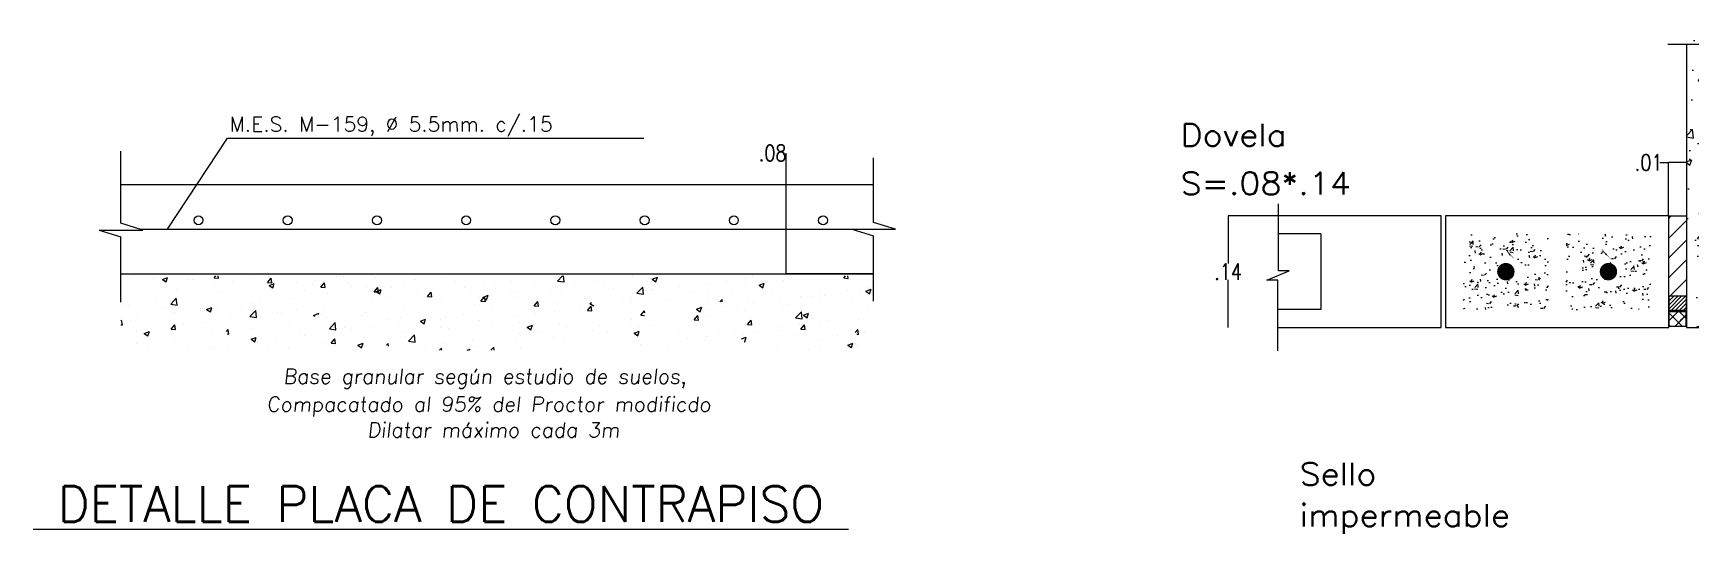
# Model space of a CAD drawing. Header units: metres. Extents: x -3 to 176, y -9 to 24.
# Drawn here: x 148.84 to 159.12, y 1.22 to 4.33 of the extents above; entities that cross this region are included whole.
import ezdxf

# ---------------------------------------------------------------- set-up
doc = ezdxf.new("R2010")
doc.units = ezdxf.units.M
doc.layers.add('PLACA_DIBUJOS', color=7, linetype='Continuous', lineweight=5)
doc.styles.add('ROMANS', font='romans')
doc.styles.get("Standard").update_dxf_attribs({"font": 'arial.ttf'})
doc.styles.add('TEXTOACOTADO', font='romans.shx', dxfattribs={"width": 0.8, "height": 0.1})
doc.dimstyles.get("Standard").update_dxf_attribs({"dimscale": 0.001, "dimtxt": 0.18, "dimasz": 0.18, "dimexe": 0.18, "dimexo": 0.0625, "dimgap": 0.09, "dimtad": 0, "dimtih": 1, "dimtoh": 1, "dimdec": 4, "dimzin": 0, "dimdsep": 46, "dimtxsty": 'Standard', "dimcen": 0.09, "dimadec": 0, "dimazin": 0, "dimtfac": 1, "dimtdec": 4, "dimtofl": 0, "dimtmove": 0, "dimatfit": 3, "dimfxl": 1, "dimtolj": 1, "dimtzin": 0, "dimarcsym": 0})
pattern_1 = [(50, (-5522.01126, 1598.09772), (0.1679322612, -0.014692162), [0.017559708, -0.193156787]), (355, (-5522.01126, 1598.09772), (-0.03248576, 0.1761101756), [0.0140477663, -0.1545254297]), (100.451, (-5521.99727, 1598.0965), (0.135447108, 0.161417212), [0.0149234473, -0.1641579204]), (46.1842, (-5522.01126, 1598.14454), (0.249872377, -0.038753333), [0.026339562, -0.289735181]), (96.6356, (-5521.99044, 1598.14131), (0.218831969, 0.228069317), [0.022385171, -0.246236881]), (351.184, (-5522.01126, 1598.14454), (0.218832312, 0.228068914), [0.02107165, -0.231788145]), (21, (-5521.98785, 1598.13284), (0.1397539636, -0.0942652302), [0.017559708, -0.193156787]), (326, (-5521.98785, 1598.13284), (0.0569672214, 0.1697788393), [0.0140477663, -0.1545254297]), (71.4514, (-5521.9762, 1598.12498), (0.1967208, 0.075513987), [0.0149234473, -0.1641579204]), (37.5, (-5522.01126, 1598.097716), (0.0028469801, 0.07794025124), [0, -0.1526523942, 0, -0.1568667241, 0, -0.1551107533]), (7.5, (-5522.01126, 1598.09772), (0.0615923232, 0.0923433928), [0, -0.0894374457, 0, -0.1491404526, 0, -0.0591176833]), (327.5, (-5522.06347, 1598.097716), (0.1249832676, -0.0052805812), [0, -0.0585323597, 0, -0.1826209624, 0, -0.2423239694]), (317.5, (-5522.08689, 1598.09772), (0.1365409533, 0.0234373625), [0, -0.0760920677, 0, -0.1212790494, 0, -0.1720851377])]

# ---------------------------------------------------------------- blocks, each defined once
blk = doc.blocks.new('*X31')
at = {"color": 0}
for p, q in [((2.193, 6.045), (2.193, 6.045)), ((2.356, 6.049), (2.356, 6.049)), ((2.417, 6.037), (2.452, 6.051)), ((2.417, 6.037), (2.442, 6.021)), ((2.442, 6.021), (2.452, 6.051)), ((2.596, 6.039), (2.596, 6.039)), ((2.623, 6.037), (2.623, 6.037)), ((2.766, 6.048), (2.776, 6.061)), ((2.766, 6.048), (2.795, 6.046)), ((2.795, 6.046), (2.793, 6.061)), ((2.89, 6.026), (2.89, 6.026)), ((3.026, 6.043), (3.026, 6.043)), ((3.124, 6.017), (3.148, 6.046)), ((3.154, 6.015), (3.148, 6.046)), ((3.447, 6.03), (3.447, 6.03)), ((3.585, 6.059), (3.585, 6.059)), ((3.637, 6.055), (3.637, 6.055)), ((3.852, 6.048), (3.852, 6.048)), ((4.119, 6.037), (4.119, 6.037)), ((4.298, 6.048), (4.298, 6.048)), ((4.386, 6.026), (4.386, 6.026)), ((4.766, 6.024), (4.766, 6.024)), ((5.074, 6.027), (5.107, 6.061)), ((5.074, 6.027), (5.119, 6.021)), ((5.119, 6.021), (5.114, 6.061)), ((5.321, 6.024), (5.321, 6.024)), ((5.577, 6.059), (5.577, 6.059)), ((5.711, 6.039), (5.746, 6.052)), ((5.711, 6.039), (5.736, 6.022)), ((5.736, 6.022), (5.746, 6.052)), ((6.211, 6.034), (6.211, 6.034)), ((6.336, 6.051), (6.336, 6.051)), ((6.385, 6.057), (6.385, 6.057)), ((6.593, 6.029), (6.593, 6.029)), ((7, 6.048), (7.011, 6.061)), ((7, 6.048), (7.03, 6.045)), ((7.03, 6.045), (7.027, 6.061)), ((2.473, 5.871), (2.511, 5.912)), ((2.517, 5.865), (2.511, 5.912)), ((2.514, 5.973), (2.514, 5.973)), ((2.766, 6.005), (2.766, 6.005)), ((2.817, 5.947), (2.817, 5.947)), ((3.078, 5.914), (3.078, 5.914)), ((3.124, 6.017), (3.154, 6.015)), ((3.135, 5.997), (3.17, 6.011)), ((3.135, 5.997), (3.16, 5.981)), ((3.157, 6.015), (3.157, 6.015)), ((3.16, 5.981), (3.17, 6.011)), ((3.276, 5.912), (3.276, 5.912)), ((3.322, 6.014), (3.322, 6.014)), ((3.37, 5.964), (3.37, 5.964)), ((3.424, 6.004), (3.424, 6.004)), ((3.483, 5.986), (3.507, 6.014)), ((3.483, 5.986), (3.513, 5.983)), ((3.513, 5.983), (3.507, 6.014)), ((3.529, 5.944), (3.529, 5.944)), ((3.662, 6.014), (3.662, 6.014)), ((3.691, 5.992), (3.691, 5.992)), ((3.789, 5.981), (3.789, 5.981)), ((3.841, 5.954), (3.866, 5.983)), ((3.841, 5.954), (3.871, 5.952)), ((3.854, 5.957), (3.889, 5.971)), ((3.854, 5.957), (3.879, 5.941)), ((3.871, 5.952), (3.866, 5.983)), ((3.879, 5.941), (3.889, 5.971)), ((3.946, 5.916), (3.946, 5.916)), ((3.958, 5.981), (3.958, 5.981)), ((4.045, 6.016), (4.045, 6.016)), ((4.135, 5.941), (4.135, 5.941)), ((4.2, 5.923), (4.224, 5.952)), ((4.2, 5.923), (4.23, 5.92)), ((4.224, 5.97), (4.224, 5.97)), ((4.23, 5.92), (4.224, 5.952)), ((4.451, 5.983), (4.451, 5.983)), ((4.491, 5.958), (4.491, 5.958)), ((4.552, 5.919), (4.552, 5.919)), ((4.559, 5.892), (4.583, 5.92)), ((4.572, 5.917), (4.607, 5.931)), ((4.572, 5.917), (4.597, 5.901)), ((4.576, 5.999), (4.576, 5.999)), ((4.589, 5.889), (4.583, 5.92)), ((4.597, 5.901), (4.607, 5.931)), ((4.653, 6.014), (4.653, 6.014)), ((4.758, 5.947), (4.758, 5.947)), ((4.807, 5.916), (4.807, 5.916)), ((4.808, 5.955), (4.808, 5.955)), ((4.92, 6.003), (4.92, 6.003)), ((5.025, 5.936), (5.025, 5.936)), ((5.061, 5.987), (5.061, 5.987)), ((5.099, 5.966), (5.099, 5.966)), ((5.187, 5.992), (5.187, 5.992)), ((5.264, 5.91), (5.264, 5.91)), ((5.292, 5.925), (5.292, 5.925)), ((5.391, 6.016), (5.391, 6.016)), ((5.454, 5.98), (5.454, 5.98)), ((5.559, 5.913), (5.559, 5.913)), ((5.58, 5.951), (5.58, 5.951)), ((5.608, 5.945), (5.647, 5.985)), ((5.608, 5.945), (5.652, 5.938)), ((5.652, 5.938), (5.647, 5.985)), ((5.705, 5.968), (5.705, 5.968)), ((5.72, 5.969), (5.72, 5.969)), ((5.895, 5.993), (5.895, 5.993)), ((5.987, 5.958), (5.987, 5.958)), ((6.083, 5.962), (6.083, 5.962)), ((6.094, 6.006), (6.094, 6.006)), ((6.254, 5.947), (6.254, 5.947)), ((6.34, 5.997), (6.34, 5.997)), ((6.43, 5.999), (6.465, 6.012)), ((6.43, 5.999), (6.454, 5.982)), ((6.454, 5.982), (6.465, 6.012)), ((6.521, 5.935), (6.521, 5.935)), ((6.709, 5.92), (6.709, 5.92)), ((6.788, 5.924), (6.788, 5.924)), ((6.835, 5.937), (6.835, 5.937)), ((6.868, 5.932), (6.868, 5.932)), ((7.024, 5.962), (7.024, 5.962)), ((7.055, 5.913), (7.055, 5.913)), ((7.103, 5.936), (7.103, 5.936)), ((7.148, 5.958), (7.183, 5.972)), ((7.148, 5.958), (7.173, 5.942)), ((7.159, 5.982), (7.159, 5.982)), ((7.173, 5.942), (7.183, 5.972)), ((2.151, 5.862), (2.151, 5.862)), ((2.187, 5.864), (2.187, 5.864)), ((2.376, 5.889), (2.376, 5.889)), ((2.418, 5.85), (2.418, 5.85)), ((2.473, 5.871), (2.517, 5.865)), ((2.495, 5.814), (2.495, 5.814)), ((2.508, 5.807), (2.508, 5.807)), ((2.685, 5.839), (2.685, 5.839)), ((2.715, 5.836), (2.75, 5.85)), ((2.715, 5.836), (2.74, 5.819)), ((2.74, 5.819), (2.75, 5.85)), ((2.76, 5.839), (2.76, 5.839)), ((2.787, 5.864), (2.787, 5.864)), ((2.952, 5.828), (2.952, 5.828)), ((3.006, 5.789), (3.045, 5.829)), ((3.02, 5.876), (3.02, 5.876)), ((3.051, 5.782), (3.045, 5.829)), ((3.191, 5.817), (3.191, 5.817)), ((3.219, 5.817), (3.219, 5.817)), ((3.316, 5.833), (3.316, 5.833)), ((3.434, 5.796), (3.469, 5.81)), ((3.466, 5.801), (3.469, 5.81)), ((3.486, 5.805), (3.486, 5.805)), ((3.505, 5.858), (3.505, 5.858)), ((3.783, 5.815), (3.783, 5.815)), ((3.821, 5.9), (3.821, 5.9)), ((4.039, 5.85), (4.039, 5.85)), ((4.224, 5.816), (4.224, 5.816)), ((4.292, 5.882), (4.292, 5.882)), ((4.445, 5.802), (4.445, 5.802)), ((4.516, 5.866), (4.516, 5.866)), ((4.559, 5.892), (4.589, 5.889)), ((4.634, 5.827), (4.634, 5.827)), ((4.917, 5.86), (4.941, 5.889)), ((4.917, 5.86), (4.947, 5.858)), ((4.927, 5.806), (4.927, 5.806)), ((4.947, 5.858), (4.941, 5.889)), ((4.95, 5.868), (4.95, 5.868)), ((5.055, 5.82), (5.055, 5.82)), ((5.075, 5.885), (5.075, 5.885)), ((5.219, 5.856), (5.219, 5.856)), ((5.276, 5.829), (5.3, 5.858)), ((5.276, 5.829), (5.306, 5.826)), ((5.291, 5.877), (5.304, 5.882)), ((5.291, 5.877), (5.316, 5.861)), ((5.306, 5.826), (5.3, 5.858)), ((5.315, 5.858), (5.315, 5.858)), ((5.316, 5.861), (5.318, 5.868)), ((5.51, 5.906), (5.51, 5.906)), ((5.571, 5.893), (5.571, 5.893)), ((5.635, 5.797), (5.659, 5.826)), ((5.635, 5.797), (5.659, 5.795)), ((5.661, 5.812), (5.659, 5.826)), ((5.826, 5.902), (5.826, 5.902)), ((6.009, 5.837), (6.044, 5.851)), ((6.009, 5.837), (6.034, 5.82)), ((6.034, 5.82), (6.044, 5.851)), ((6.079, 5.837), (6.079, 5.837)), ((6.093, 5.891), (6.093, 5.891)), ((6.166, 5.887), (6.181, 5.903)), ((6.182, 5.887), (6.181, 5.903)), ((6.204, 5.854), (6.204, 5.854)), ((6.285, 5.832), (6.285, 5.832)), ((6.334, 5.831), (6.334, 5.831)), ((6.36, 5.88), (6.36, 5.88)), ((6.394, 5.879), (6.394, 5.879)), ((6.576, 5.882), (6.576, 5.882)), ((6.587, 5.863), (6.587, 5.863)), ((6.627, 5.868), (6.627, 5.868)), ((6.675, 5.779), (6.714, 5.82)), ((6.72, 5.772), (6.714, 5.82)), ((6.728, 5.797), (6.763, 5.811)), ((6.728, 5.797), (6.753, 5.78)), ((6.753, 5.78), (6.763, 5.811)), ((6.846, 5.901), (6.846, 5.901)), ((7.16, 5.846), (7.16, 5.846)), ((2.138, 5.76), (2.142, 5.764)), ((2.138, 5.733), (2.148, 5.733)), ((2.148, 5.733), (2.142, 5.764)), ((2.204, 5.764), (2.204, 5.764)), ((2.244, 5.692), (2.244, 5.692)), ((2.251, 5.772), (2.251, 5.772)), ((2.295, 5.675), (2.33, 5.688)), ((2.32, 5.658), (2.33, 5.688)), ((2.476, 5.704), (2.5, 5.733)), ((2.476, 5.704), (2.506, 5.701)), ((2.506, 5.701), (2.5, 5.733)), ((2.56, 5.734), (2.56, 5.734)), ((2.685, 5.75), (2.685, 5.75)), ((2.848, 5.688), (2.859, 5.701)), ((2.865, 5.67), (2.859, 5.701)), ((2.875, 5.775), (2.875, 5.775)), ((3.006, 5.789), (3.051, 5.782)), ((3.014, 5.71), (3.014, 5.71)), ((3.27, 5.745), (3.27, 5.745)), ((3.434, 5.796), (3.442, 5.79)), ((3.523, 5.777), (3.523, 5.777)), ((3.54, 5.706), (3.579, 5.747)), ((3.54, 5.706), (3.584, 5.699)), ((3.584, 5.699), (3.579, 5.747)), ((3.641, 5.716), (3.641, 5.716)), ((3.689, 5.702), (3.689, 5.702)), ((3.753, 5.794), (3.753, 5.794)), ((3.815, 5.719), (3.815, 5.719)), ((3.933, 5.766), (3.933, 5.766)), ((4.004, 5.744), (4.004, 5.744)), ((4.02, 5.783), (4.02, 5.783)), ((4.152, 5.756), (4.187, 5.77)), ((4.152, 5.756), (4.177, 5.739)), ((4.177, 5.739), (4.187, 5.77)), ((4.286, 5.771), (4.286, 5.771)), ((4.286, 5.715), (4.286, 5.715)), ((4.32, 5.785), (4.32, 5.785)), ((4.344, 5.706), (4.344, 5.706)), ((4.546, 5.753), (4.546, 5.753)), ((4.553, 5.76), (4.553, 5.76)), ((4.636, 5.756), (4.636, 5.756)), ((4.802, 5.788), (4.802, 5.788)), ((4.82, 5.749), (4.82, 5.749)), ((4.871, 5.716), (4.906, 5.729)), ((4.871, 5.716), (4.896, 5.699)), ((4.896, 5.699), (4.906, 5.729)), ((4.944, 5.688), (4.944, 5.688)), ((5.087, 5.738), (5.087, 5.738)), ((5.133, 5.713), (5.133, 5.713)), ((5.308, 5.691), (5.308, 5.691)), ((5.354, 5.726), (5.354, 5.726)), ((5.565, 5.726), (5.565, 5.726)), ((5.574, 5.771), (5.574, 5.771)), ((5.589, 5.676), (5.624, 5.689)), ((5.614, 5.659), (5.624, 5.689)), ((5.621, 5.715), (5.621, 5.715)), ((5.701, 5.731), (5.701, 5.731)), ((5.888, 5.704), (5.888, 5.704)), ((5.993, 5.766), (6.017, 5.795)), ((5.993, 5.781), (5.993, 5.781)), ((5.993, 5.766), (6.023, 5.763)), ((6.023, 5.763), (6.017, 5.795)), ((6.077, 5.796), (6.077, 5.796)), ((6.155, 5.693), (6.155, 5.693)), ((6.352, 5.735), (6.376, 5.763)), ((6.352, 5.735), (6.382, 5.732)), ((6.382, 5.732), (6.376, 5.763)), ((6.578, 5.723), (6.578, 5.723)), ((6.581, 5.697), (6.581, 5.697)), ((6.675, 5.779), (6.72, 5.772)), ((6.703, 5.739), (6.703, 5.739)), ((6.71, 5.703), (6.735, 5.732)), ((6.71, 5.703), (6.74, 5.701)), ((6.74, 5.701), (6.735, 5.732)), ((6.84, 5.734), (6.84, 5.734)), ((6.892, 5.764), (6.892, 5.764)), ((7.075, 5.68), (7.093, 5.701)), ((7.099, 5.669), (7.093, 5.701)), ((7.097, 5.769), (7.097, 5.769)), ((2.245, 5.605), (2.245, 5.605)), ((2.295, 5.675), (2.32, 5.658)), ((2.321, 5.595), (2.321, 5.595)), ((2.501, 5.64), (2.501, 5.64)), ((2.588, 5.584), (2.588, 5.584)), ((2.743, 5.578), (2.743, 5.578)), ((2.754, 5.672), (2.754, 5.672)), ((2.853, 5.671), (2.865, 5.67)), ((3.014, 5.635), (3.049, 5.648)), ((3.014, 5.635), (3.038, 5.618)), ((3.038, 5.618), (3.049, 5.648)), ((3.058, 5.616), (3.058, 5.616)), ((3.059, 5.62), (3.059, 5.62)), ((3.184, 5.636), (3.184, 5.636)), ((3.264, 5.579), (3.264, 5.579)), ((3.349, 5.666), (3.349, 5.666)), ((3.374, 5.661), (3.374, 5.661)), ((3.517, 5.611), (3.517, 5.611)), ((3.552, 5.61), (3.576, 5.638)), ((3.552, 5.61), (3.582, 5.607)), ((3.582, 5.607), (3.576, 5.638)), ((3.732, 5.595), (3.767, 5.608)), ((3.732, 5.595), (3.757, 5.578)), ((3.757, 5.578), (3.767, 5.608)), ((3.761, 5.606), (3.761, 5.606)), ((3.777, 5.648), (3.777, 5.648)), ((3.924, 5.595), (3.935, 5.607)), ((3.938, 5.588), (3.935, 5.607)), ((4.033, 5.683), (4.033, 5.683)), ((4.052, 5.656), (4.052, 5.656)), ((4.073, 5.623), (4.112, 5.664)), ((4.073, 5.623), (4.118, 5.616)), ((4.118, 5.616), (4.112, 5.664)), ((4.188, 5.588), (4.188, 5.588)), ((4.281, 5.561), (4.294, 5.576)), ((4.296, 5.561), (4.294, 5.576)), ((4.313, 5.605), (4.313, 5.605)), ((4.503, 5.63), (4.503, 5.63)), ((4.539, 5.586), (4.539, 5.586)), ((4.627, 5.561), (4.646, 5.581)), ((4.648, 5.561), (4.646, 5.581)), ((4.796, 5.622), (4.796, 5.622)), ((4.818, 5.671), (4.818, 5.671)), ((4.827, 5.581), (4.827, 5.581)), ((5.049, 5.654), (5.049, 5.654)), ((5.118, 5.631), (5.118, 5.631)), ((5.41, 5.681), (5.41, 5.681)), ((5.589, 5.676), (5.614, 5.659)), ((5.632, 5.598), (5.632, 5.598)), ((5.812, 5.592), (5.812, 5.592)), ((5.948, 5.64), (5.948, 5.64)), ((6.071, 5.629), (6.071, 5.629)), ((6.073, 5.656), (6.073, 5.656)), ((6.262, 5.681), (6.262, 5.681)), ((6.312, 5.638), (6.343, 5.649)), ((6.328, 5.665), (6.328, 5.665)), ((6.33, 5.621), (6.333, 5.619)), ((6.333, 5.619), (6.343, 5.649)), ((6.422, 5.681), (6.422, 5.681)), ((6.555, 5.583), (6.555, 5.583)), ((6.689, 5.67), (6.689, 5.67)), ((6.847, 5.633), (6.847, 5.633)), ((6.956, 5.659), (6.956, 5.659)), ((7.026, 5.596), (7.061, 5.609)), ((7.026, 5.596), (7.051, 5.579)), ((7.051, 5.579), (7.061, 5.609)), ((7.077, 5.609), (7.077, 5.609)), ((7.087, 5.67), (7.099, 5.669)), ((7.091, 5.603), (7.091, 5.603)), ((7.139, 5.683), (7.139, 5.683)), ((2.766, 5.566), (2.766, 5.566)), ((2.855, 5.572), (2.855, 5.572)), ((3.121, 5.561), (3.121, 5.561)), ((4.467, 5.561), (4.486, 5.568)), ((4.483, 5.561), (4.486, 5.568)), ((6.761, 5.567), (6.761, 5.567)), ((6.834, 5.568), (6.834, 5.568))]:
    blk.add_line(p, q, dxfattribs=at)
blk = doc.blocks.new('_Oblique')
at = {"color": 0, "linetype": 'ByBlock', "lineweight": -2}
blk.add_line((-0.5, -0.5), (0.5, 0.5), dxfattribs=at)
blk = doc.blocks.new('*D32')
at = {"layer": 'Defpoints', "color": 0, "transparency": 16777216}
for p in [(153.509, 3.391), (153.509, 2.838), (154.053, 2.838)]:
    blk.add_point(p, dxfattribs=at)
at = {"layer": 'PLACA_DIBUJOS', "color": 3, "lineweight": -2, "transparency": 16777216}
for p, q in [((153.509, 3.587), (153.509, 3.587)), ((153.509, 3.587), (153.509, 3.391)), ((153.509, 3.391), (153.509, 2.838)), ((154.053, 2.838), (153.509, 2.838))]:
    blk.add_line(p, q, dxfattribs=at)
at = {"layer": 'PLACA_DIBUJOS', "color": 3, "lineweight": -2, "transparency": 16777216, "xscale": 6e-05, "yscale": 6e-05, "zscale": 6e-05}
for p, rotation in [((153.509, 3.391), 90), ((153.509, 2.838), 270)]:
    blk.add_blockref('_Oblique', p, dxfattribs=dict(at, rotation=rotation))
at = {"layer": 'PLACA_DIBUJOS', "color": 0, "transparency": 16777216, "insert": (153.427, 3.587), "char_height": 0.1, "attachment_point": 5, "style": 'TEXTOACOTADO'}
blk.add_mtext('\\A1;.08', dxfattribs=at)
blk = doc.blocks.new('*D35')
at = {"layer": 'Defpoints', "color": 0, "transparency": 16777216}
for p in [(158.981, 3.528), (158.981, 3.197), (159.092, 3.197)]:
    blk.add_point(p, dxfattribs=at)
at = {"layer": 'PLACA_DIBUJOS', "color": 3, "lineweight": -2, "transparency": 16777216}
for p in [(158.927, 3.528), (158.981, 3.197), (159.092, 3.528)]:
    blk.add_line(p, (158.981, 3.528), dxfattribs=at)
at = {"layer": 'PLACA_DIBUJOS', "color": 3, "lineweight": -2, "transparency": 16777216, "xscale": 6e-05, "yscale": 6e-05, "zscale": 6e-05, "rotation": 180}
blk.add_blockref('_Oblique', (158.981, 3.528), dxfattribs=at)
at = {"layer": 'PLACA_DIBUJOS', "color": 3, "lineweight": -2, "transparency": 16777216, "xscale": 6e-05, "yscale": 6e-05, "zscale": 6e-05}
blk.add_blockref('_Oblique', (159.092, 3.528), dxfattribs=at)
at = {"layer": 'PLACA_DIBUJOS', "color": 0, "transparency": 16777216, "insert": (158.857, 3.528), "char_height": 0.1, "attachment_point": 5, "style": 'TEXTOACOTADO'}
blk.add_mtext('\\A1;.01', dxfattribs=at)
blk = doc.blocks.new('*D37')
at = {"layer": 'Defpoints', "color": 0, "transparency": 16777216}
for p in [(156.25, 3.197), (156.665, 3.197), (156.665, 2.505)]:
    blk.add_point(p, dxfattribs=at)
at = {"layer": 'PLACA_DIBUJOS', "color": 3, "lineweight": -2, "transparency": 16777216}
for p, q in [((156.665, 3.197), (156.25, 3.197)), ((156.25, 3.197), (156.25, 2.901)), ((156.25, 2.505), (156.25, 2.801))]:
    blk.add_line(p, q, dxfattribs=at)
at = {"layer": 'PLACA_DIBUJOS', "color": 3, "lineweight": -2, "transparency": 16777216, "xscale": 6e-05, "yscale": 6e-05, "zscale": 6e-05}
for p, rotation in [((156.25, 3.197), 90), ((156.25, 2.505), 270)]:
    blk.add_blockref('_Oblique', p, dxfattribs=dict(at, rotation=rotation))
at = {"layer": 'PLACA_DIBUJOS', "color": 0, "transparency": 16777216, "insert": (156.25, 2.851), "char_height": 0.1, "attachment_point": 5, "style": 'TEXTOACOTADO'}
blk.add_mtext('\\A1;.14', dxfattribs=at)

msp = doc.modelspace()

# ---------------------------------------------------------------- hatches: boundary and pattern name
at = {"layer": 'PLACA_DIBUJOS'}
h = msp.add_hatch(dxfattribs=at)
h.set_pattern_fill('AR-CONC', color=256, scale=0.055306, style=0)
h.set_pattern_definition([(50, (149.77633, 188.21987), (0.3966891, -0.0347058), [0.0414796, -0.4562759]), (355, (149.77633, 188.21987), (-0.076738, 0.4160086), [0.0331837, -0.3650207]), (100.4514, (149.8094, 188.21698), (0.3199514, 0.3813026), [0.03525226, -0.3877748]), (46.1842, (149.77633, 188.3305), (0.5902501, -0.0915422), [0.0622194, -0.6844138]), (96.6356, (149.8255, 188.32285), (0.5169261, 0.5387473), [0.0528784, -0.5816621]), (351.1842, (149.77633, 188.3305), (0.5169257, 0.5387477), [0.0497756, -0.547531]), (21, (149.83164, 188.30283), (0.3301264, -0.2226731), [0.0414796, -0.4562759]), (326, (149.83164, 188.30283), (0.1345684, 0.4010527), [0.0331837, -0.3650207]), (71.4514, (149.85915, 188.28427), (0.4646949, 0.17837925), [0.03525226, -0.3877748]), (37.5, (149.77633, 188.21987), (0.00672515, 0.18411083), [0, -0.3605962, 0, -0.37055132, 0, -0.36640335]), (7.5, (149.77633, 188.21987), (0.14549368, 0.218134), [0, -0.21126956, 0, -0.35230028, 0, -0.13964807]), (327.5, (149.653, 188.21987), (0.29523673, -0.01247423), [0, -0.13826542, 0, -0.4313881, 0, -0.57241883]), (317.5, (149.5977, 188.21987), (0.3225379, 0.05536423), [0, -0.17974504, 0, -0.28648594, 0, -0.40650033])])
h.paths.add_polyline_path([(161.46983, 4.2573), (159.6265, 4.2573), (159.6265, 4.24044), (159.58826, 4.33052), (159.56731, 4.33052), (159.56731, 4.31227), (159.09166, 4.31227), (159.09166, 2.50542), (161.46983, 2.50542)])
h = msp.add_hatch(dxfattribs=at)
h.set_pattern_fill('ANSI31', color=256, scale=0.691327, style=0)
h.set_pattern_definition([(45, (100.89647, -34.49448), (-0.06110526, 0.06110526), [])])
h.paths.add_polyline_path([(159.09166, 2.69899), (158.98105, 2.69899), (158.98105, 3.19674), (159.09166, 3.19674)])
h = msp.add_hatch(dxfattribs=at)
h.set_pattern_fill('AR-CONC', color=256, scale=0.000921769, style=0)
h.set_pattern_definition(pattern_1)
h.paths.add_polyline_path([(158.23442, 3.08613), (157.70901, 3.08613), (157.70901, 2.61603), (158.23442, 2.61603)])
h.paths.add_polyline_path([(157.99868, 2.85108, -1), (157.94475, 2.85108, -1)], flags=16)
h = msp.add_hatch(dxfattribs=at)
h.set_pattern_fill('AR-CONC', color=256, scale=0.000921769, style=0)
h.set_pattern_definition(pattern_1)
h.paths.add_polyline_path([(158.87044, 3.08613), (158.34503, 3.08613), (158.34503, 2.61603), (158.87044, 2.61603)])
h.paths.add_polyline_path([(158.6347, 2.85108, -1), (158.58077, 2.85108, -1)], flags=16)
h = msp.add_hatch(dxfattribs=at)
h.set_pattern_fill('ANSI31', color=256, scale=0.138265, style=0)
h.set_pattern_definition([(45, (100.89647, -34.49448), (-0.0122210517, 0.0122210517), [])])
h.paths.add_polyline_path([(159.09166, 2.69899), (158.98105, 2.69899), (158.98105, 2.61209), (159.09166, 2.61209)])
h = msp.add_hatch(dxfattribs=at)
h.set_pattern_fill('ANSI37', color=256, scale=0.414796, style=0)
h.set_pattern_definition([(45, (112.224024, -3.808423), (-0.036663155, 0.036663155), []), (135, (112.224024, -3.808423), (-0.036663155, -0.036663155), [])])
h.paths.add_polyline_path([(158.98403, 2.60455), (159.08708, 2.60455), (159.08708, 2.5104), (158.98403, 2.5104)])

# ---------------------------------------------------------------- linework, layer by layer
for p, q in [((149.38718, 3.15101), (149.38718, 3.59797)), ((149.6761, 3.11473), (150.04715, 3.67934)), ((150.04715, 3.67934), (152.6279, 3.67934)), ((154.05312, 3.15647), (154.05312, 3.55735)), ((149.38718, 3.39126), (154.05312, 3.39126)), ((149.25144, 3.10927), (149.38718, 3.06753)), ((149.25144, 3.10927), (149.52292, 3.10927)), ((149.52292, 3.10927), (149.38718, 3.15101)), ((149.50517, 3.11473), (154.05312, 3.11473)), ((153.91737, 3.11473), (154.05312, 3.07299)), ((153.91737, 3.11473), (154.18886, 3.11473)), ((154.18886, 3.11473), (154.05312, 3.15647)), ((156.82411, 3.08613), (156.56163, 3.08613)), ((156.82411, 3.08613), (156.82411, 2.61603)), ((149.38718, 2.66232), (149.38718, 3.06753)), ((154.05312, 2.66777), (154.05312, 3.07299)), ((149.38718, 2.8382), (154.05312, 2.8382)), ((156.82411, 2.61603), (156.55741, 2.61603))]:
    msp.add_line(p, q, dxfattribs=at)
for points in [[(158.97559, 4.26152), (159.56731, 4.26152), (159.56731, 4.32912), (159.6265, 4.1897), (159.6265, 4.2573), (161.60948, 4.2573)], [(159.09166, 4.26152), (159.09166, 2.50542), (161.46983, 2.50542), (161.46983, 4.2573)], [(156.55741, 2.36005), (156.55741, 2.79779), (156.48981, 2.79779), (156.62923, 2.85697), (156.56163, 2.85697), (156.56163, 3.27188)], [(156.55741, 2.50542), (157.57074, 2.50542), (157.57074, 3.19674), (156.56163, 3.19674)]]:
    msp.add_lwpolyline(points, dxfattribs=at)
for points in [[(157.98519, 2.96618, 0, 0.05531, 0), (157.85031, 3.12792, 0, 0, 0), (157.44569, 3.58619, 0, 0, 0), (155.89893, 3.58619, 0, 0, 0)], [(158.5816, 2.96618, 0, 0.05531, 0), (158.44672, 3.12792, 0, 0, 0), (158.0421, 3.58619, 0, 0, 0), (156.49535, 3.58619, 0, 0, 0)], [(159.05167, 2.55214, 0, 0.05531, 0), (158.91679, 2.39039, 0, 0, 0), (158.08666, 1.44965, 0, 0, 0), (156.5885, 1.44965, 0, 0, 0)], [(161.53058, 2.55214, 0, 0.05531, 0), (161.39571, 2.39039, 0, 0, 0), (160.56558, 1.44965, 0, 0, 0), (159.04007, 1.44965, 0, 0, 0)]]:
    msp.add_lwpolyline(points, format="xyseb", dxfattribs=at)
for points in [[(157.5984, 2.50542), (158.98105, 2.50542), (158.98105, 3.19674), (157.5984, 3.19674)], [(159.09166, 2.69899), (158.98105, 2.69899), (158.98105, 3.19674), (159.09166, 3.19674)], [(159.09166, 2.69899), (158.98105, 2.69899), (158.98105, 2.61209), (159.09166, 2.61209)], [(158.98403, 2.60455), (159.08708, 2.60455), (159.08708, 2.5104), (158.98403, 2.5104)]]:
    msp.add_lwpolyline(points, close=True, dxfattribs=at)
at = {"layer": 'PLACA_DIBUJOS', "const_width": 0.05392}
for points in [[(157.94475, 2.85108, 1), (157.99868, 2.85108, 1)], [(158.58077, 2.85108, 1), (158.6347, 2.85108, 1)]]:
    msp.add_lwpolyline(points, format="xyb", close=True, dxfattribs=at)
at = {"layer": 'PLACA_DIBUJOS'}
for centre in [(149.86809, 3.16955), (150.42115, 3.16955), (150.97421, 3.16955), (151.52727, 3.16955), (152.08034, 3.16955), (152.6334, 3.16955), (153.18646, 3.16955), (153.73952, 3.16955)]:
    msp.add_circle(centre, 0.02765, dxfattribs=at)

# ---------------------------------------------------------------- block references
at = {"layer": 'PLACA_DIBUJOS', "xscale": 0.9217694448298062, "yscale": 0.9217694448298062, "zscale": 0.9217694448298062}
msp.add_blockref('*X31', (147.41605, -2.76256), dxfattribs=at)

# ---------------------------------------------------------------- texts
at = {"layer": 'PLACA_DIBUJOS', "style": 'ROMANS'}
msp.add_text('M.E.S. M-159, %%C 5.5mm. c/.15', height=0.0921769, rotation=0.026164, dxfattribs=at).set_placement((150.06011, 3.71945))
at = {"layer": 'PLACA_DIBUJOS', "style": 'ROMANS', "width": 1.1}
for s, height, p in [('Dovela ', 0.138265, (155.95534, 3.62964)), ('S=.08*.14', 0.138265, (155.95534, 3.32947)), ('Sello ', 0.138265, (156.69405, 1.52752)), ('impermeable', 0.1382654, (156.69405, 1.27097))]:
    msp.add_text(s, height=height, dxfattribs=at).set_placement(p)
at = {"layer": 'PLACA_DIBUJOS', "style": 'ROMANS', "oblique": 6}
for s, p in [('Base granular según estudio de suelos,', (150.39332, 2.15595)), ('Compacatado al 95% del Proctor modificdo', (150.29135, 1.98298)), ('Dilatar máximo cada 3m', (150.91427, 1.82339))]:
    msp.add_text(s, height=0.0921769, dxfattribs=at).set_placement(p)
at = {"layer": 'PLACA_DIBUJOS', "style": 'ROMANS'}
msp.add_text('%%U DETALLE PLACA DE CONTRAPISO ', height=0.2212247, dxfattribs=at).set_placement((148.84317, 1.29899))

# ---------------------------------------------------------------- dimensions: what is measured, and where the dimension line sits
at = {"layer": 'PLACA_DIBUJOS'}
dim = msp.add_linear_dim(base=(153.50911, 2.8382), p1=(153.50911, 3.39126), p2=(154.05312, 2.8382), angle=90, text='.08', dimstyle='Standard', override={"dimtxt": 0.06, "dimasz": 0.06, "dimexe": 0.08, "dimexo": 0.08, "dimgap": 0.02, "dimzin": 5, "dimtxsty": 'TEXTOACOTADO', "dimblk1": 'Oblique', "dimblk2": 'Oblique', "dimsah": 1, "dimdle": 0.08, "dimse1": 1, "dimclrd": 3, "dimclre": 3, "dimtdec": 3, "dimtmove": 1}, dxfattribs=at)
dim.commit()
dim.dimension.update_dxf_attribs({"geometry": '*D32', "text_midpoint": (153.48287, 3.58704), "dimtype": 160})
dim = msp.add_linear_dim(base=(158.98105, 3.52755), p1=(159.09166, 3.19674), p2=(158.98105, 3.19674), text='.01', dimstyle='Standard', override={"dimtxt": 0.06, "dimasz": 0.06, "dimexe": 0.08, "dimexo": 0.08, "dimgap": 0.02, "dimzin": 5, "dimtxsty": 'TEXTOACOTADO', "dimblk1": 'Oblique', "dimblk2": 'Oblique', "dimsah": 1, "dimdle": 0.08, "dimse1": 1, "dimclrd": 3, "dimclre": 3, "dimtdec": 3, "dimtmove": 1}, dxfattribs=at)
dim.commit()
dim.dimension.update_dxf_attribs({"geometry": '*D35', "text_midpoint": (158.85698, 3.52755), "dimtype": 160})
dim = msp.add_linear_dim(base=(156.25003, 3.19674), p1=(156.66482, 2.50542), p2=(156.66482, 3.19674), angle=90, text='.14', dimstyle='Standard', override={"dimtxt": 0.06, "dimasz": 0.06, "dimexe": 0.08, "dimexo": 0.08, "dimgap": 0.02, "dimzin": 5, "dimtxsty": 'TEXTOACOTADO', "dimblk1": 'Oblique', "dimblk2": 'Oblique', "dimsah": 1, "dimdle": 0.08, "dimse1": 1, "dimclrd": 3, "dimclre": 3, "dimtdec": 3, "dimtmove": 1}, dxfattribs=at)
dim.commit()
dim.dimension.update_dxf_attribs({"geometry": '*D37', "text_midpoint": (156.25003, 2.85108)})

doc.saveas('drawing.dxf')
